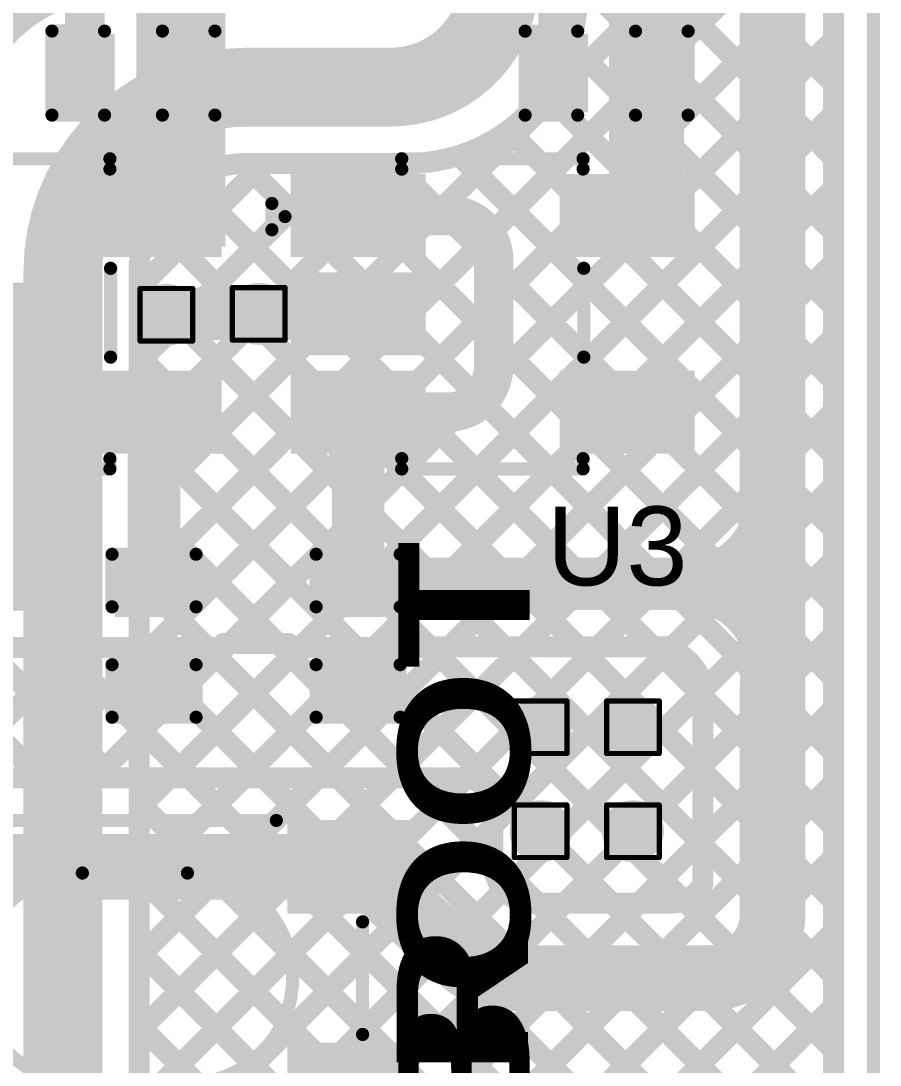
# Model space of a CAD drawing. Header units: inches. Extents: x -17 to 349, y -40 to 215.
# Drawn here: x 108.7 to 117, y 142.26 to 152.36 of the extents above; entities that cross this region are included whole.
import ezdxf

# ---------------------------------------------------------------- set-up
doc = ezdxf.new("R2010")
doc.units = ezdxf.units.IN
for name, color, linetype in [('Board Outline', 216, 'Continuous'), ('Bottom Layer', 5, 'Continuous'), ('Drill Drawing', 1, 'Continuous'), ('Top Layer', 1, 'Continuous'), ('Top Overlay', 2, 'Continuous'), ('Top Paste', 8, 'Continuous'), ('Top Solder', 216, 'Continuous'), ('Via Holes', 16, 'Continuous')]:
    doc.layers.add(name, color=color, linetype=linetype)
doc.styles.add('Arial', font='', dxfattribs={"height": 0.2})
doc.styles.add('Arial Black_Bold', font='', dxfattribs={"height": 0.2})
doc.styles.get('Arial').set_extended_font_data('Arial')
doc.styles.get('Arial Black_Bold').set_extended_font_data('Arial Black', bold=True)

# ---------------------------------------------------------------- blocks, each defined once
blk = doc.blocks.new('SOT_23_5_64')
at = {"layer": 'Top Layer'}
for points in [[(-1.85, 1.25), (-0.75, 1.25), (-0.75, 0.65), (-1.85, 0.65)], [(0.75, 1.25), (1.85, 1.25), (1.85, 0.65), (0.75, 0.65)], [(-1.85, 0.3), (-0.75, 0.3), (-0.75, -0.3), (-1.85, -0.3)], [(-1.85, -0.65), (-0.75, -0.65), (-0.75, -1.25), (-1.85, -1.25)], [(0.75, -0.65), (1.85, -0.65), (1.85, -1.25), (0.75, -1.25)]]:
    blk.add_hatch(color=1, dxfattribs=at).paths.add_polyline_path(points)
at = {"layer": 'Top Paste'}
for points in [[(-1.85, 1.25), (-0.75, 1.25), (-0.75, 0.65), (-1.85, 0.65)], [(0.75, 1.25), (1.85, 1.25), (1.85, 0.65), (0.75, 0.65)], [(-1.85, 0.3), (-0.75, 0.3), (-0.75, -0.3), (-1.85, -0.3)], [(-1.85, -0.65), (-0.75, -0.65), (-0.75, -1.25), (-1.85, -1.25)], [(0.75, -0.65), (1.85, -0.65), (1.85, -1.25), (0.75, -1.25)]]:
    blk.add_hatch(color=8, dxfattribs=at).paths.add_polyline_path(points)
at = {"layer": 'Top Solder'}
for points in [[(-1.952, 1.352), (-0.648, 1.352), (-0.648, 0.548), (-1.952, 0.548)], [(0.648, 1.352), (1.952, 1.352), (1.952, 0.548), (0.648, 0.548)], [(-1.952, 0.402), (-0.648, 0.402), (-0.648, -0.402), (-1.952, -0.402)], [(-1.952, -0.548), (-0.648, -0.548), (-0.648, -1.352), (-1.952, -1.352)], [(0.648, -0.548), (1.952, -0.548), (1.952, -1.352), (0.648, -1.352)]]:
    blk.add_hatch(color=216, dxfattribs=at).paths.add_polyline_path(points)
at = {"layer": 'Top Overlay', "const_width": 0.127}
for points in [[(-0.879, 1.499), (0.874, 1.499)], [(-0.879, 1.399), (-0.879, 1.499)], [(0.874, 1.399), (0.874, 1.499)], [(-2.134, 1.067), (-2.007, 0.94)], [(-2.134, 0.813), (-2.134, 1.067)], [(-2.134, 0.813), (-2.007, 0.94)], [(0.88, -0.418), (0.88, 0.44)], [(-0.879, -1.499), (-0.879, -1.399)], [(0.874, -1.499), (0.874, -1.399)], [(-0.879, -1.499), (0.874, -1.499)]]:
    blk.add_lwpolyline(points, dxfattribs=at)
at = {"layer": 'Top Overlay', "const_width": 0.0635}
for points in [[(-0.911, 1.499, 1), (-0.847, 1.499, 1)], [(-0.911, 1.499, 1), (-0.847, 1.499, 1)], [(0.842, 1.499, 1), (0.905, 1.499, 1)], [(0.842, 1.499, 1), (0.905, 1.499, 1)], [(-0.911, 1.399, 1), (-0.847, 1.399, 1)], [(0.842, 1.399, 1), (0.905, 1.399, 1)], [(-2.165, 1.067, 1), (-2.102, 1.067, 1)], [(-2.165, 1.067, 1), (-2.102, 1.067, 1)], [(-2.038, 0.94, 1), (-1.975, 0.94, 1)], [(-2.038, 0.94, 1), (-1.975, 0.94, 1)], [(-2.165, 0.813, 1), (-2.102, 0.813, 1)], [(-2.165, 0.813, 1), (-2.102, 0.813, 1)], [(0.848, 0.44, 1), (0.912, 0.44, 1)], [(0.848, -0.418, 1), (0.912, -0.418, 1)], [(-0.911, -1.399, 1), (-0.847, -1.399, 1)], [(0.842, -1.399, 1), (0.905, -1.399, 1)], [(-0.911, -1.499, 1), (-0.847, -1.499, 1)], [(-0.911, -1.499, 1), (-0.847, -1.499, 1)], [(0.842, -1.499, 1), (0.905, -1.499, 1)], [(0.842, -1.499, 1), (0.905, -1.499, 1)]]:
    blk.add_lwpolyline(points, format="xyb", close=True, dxfattribs=at)
blk = doc.blocks.new('SOT_23_5_66')
at = {"layer": 'Top Layer'}
for points in [[(-1.85, 1.25), (-0.75, 1.25), (-0.75, 0.65), (-1.85, 0.65)], [(0.75, 1.25), (1.85, 1.25), (1.85, 0.65), (0.75, 0.65)], [(-1.85, 0.3), (-0.75, 0.3), (-0.75, -0.3), (-1.85, -0.3)], [(-1.85, -0.65), (-0.75, -0.65), (-0.75, -1.25), (-1.85, -1.25)], [(0.75, -0.65), (1.85, -0.65), (1.85, -1.25), (0.75, -1.25)]]:
    blk.add_hatch(color=1, dxfattribs=at).paths.add_polyline_path(points)
at = {"layer": 'Top Paste'}
for points in [[(-1.85, 1.25), (-0.75, 1.25), (-0.75, 0.65), (-1.85, 0.65)], [(0.75, 1.25), (1.85, 1.25), (1.85, 0.65), (0.75, 0.65)], [(-1.85, 0.3), (-0.75, 0.3), (-0.75, -0.3), (-1.85, -0.3)], [(-1.85, -0.65), (-0.75, -0.65), (-0.75, -1.25), (-1.85, -1.25)], [(0.75, -0.65), (1.85, -0.65), (1.85, -1.25), (0.75, -1.25)]]:
    blk.add_hatch(color=8, dxfattribs=at).paths.add_polyline_path(points)
at = {"layer": 'Top Solder'}
for points in [[(-1.952, 1.352), (-0.648, 1.352), (-0.648, 0.548), (-1.952, 0.548)], [(0.648, 1.352), (1.952, 1.352), (1.952, 0.548), (0.648, 0.548)], [(-1.952, 0.402), (-0.648, 0.402), (-0.648, -0.402), (-1.952, -0.402)], [(-1.952, -0.548), (-0.648, -0.548), (-0.648, -1.352), (-1.952, -1.352)], [(0.648, -0.548), (1.952, -0.548), (1.952, -1.352), (0.648, -1.352)]]:
    blk.add_hatch(color=216, dxfattribs=at).paths.add_polyline_path(points)
at = {"layer": 'Top Overlay', "const_width": 0.127}
for points in [[(-0.879, 1.499), (0.874, 1.499)], [(-0.879, 1.399), (-0.879, 1.499)], [(0.874, 1.499), (0.874, 1.399)], [(-2.134, 1.067), (-2.007, 0.94)], [(-2.134, 0.813), (-2.134, 1.067)], [(-2.134, 0.813), (-2.007, 0.94)], [(0.88, 0.44), (0.88, -0.418)], [(-0.879, -1.499), (-0.879, -1.399)], [(0.874, -1.499), (0.874, -1.399)], [(-0.879, -1.499), (0.874, -1.499)]]:
    blk.add_lwpolyline(points, dxfattribs=at)
at = {"layer": 'Top Overlay', "const_width": 0.0635}
for points in [[(-0.911, 1.499, 1), (-0.847, 1.499, 1)], [(-0.911, 1.499, 1), (-0.847, 1.499, 1)], [(0.842, 1.499, 1), (0.905, 1.499, 1)], [(0.842, 1.499, 1), (0.905, 1.499, 1)], [(-0.911, 1.399, 1), (-0.847, 1.399, 1)], [(0.842, 1.399, 1), (0.905, 1.399, 1)], [(-2.165, 1.067, 1), (-2.102, 1.067, 1)], [(-2.165, 1.067, 1), (-2.102, 1.067, 1)], [(-2.038, 0.94, 1), (-1.975, 0.94, 1)], [(-2.038, 0.94, 1), (-1.975, 0.94, 1)], [(-2.165, 0.813, 1), (-2.102, 0.813, 1)], [(-2.165, 0.813, 1), (-2.102, 0.813, 1)], [(0.848, 0.44, 1), (0.912, 0.44, 1)], [(0.848, -0.418, 1), (0.912, -0.418, 1)], [(-0.911, -1.399, 1), (-0.847, -1.399, 1)], [(0.842, -1.399, 1), (0.905, -1.399, 1)], [(-0.911, -1.499, 1), (-0.847, -1.499, 1)], [(-0.911, -1.499, 1), (-0.847, -1.499, 1)], [(0.842, -1.499, 1), (0.905, -1.499, 1)], [(0.842, -1.499, 1), (0.905, -1.499, 1)]]:
    blk.add_lwpolyline(points, format="xyb", close=True, dxfattribs=at)
blk = doc.blocks.new('PTS810SJK250SMTR_LFS_72')
at = {"layer": 'Top Layer'}
for points in [[(-2.625, 1.425), (-1.575, 1.425), (-1.575, 0.725), (-2.625, 0.725)], [(1.575, 1.425), (2.625, 1.425), (2.625, 0.725), (1.575, 0.725)], [(-2.625, -0.725), (-1.575, -0.725), (-1.575, -1.425), (-2.625, -1.425)], [(1.575, -0.725), (2.625, -0.725), (2.625, -1.425), (1.575, -1.425)]]:
    blk.add_hatch(color=1, dxfattribs=at).paths.add_polyline_path(points)
at = {"layer": 'Top Paste'}
for points in [[(-2.625, 1.425), (-1.575, 1.425), (-1.575, 0.725), (-2.625, 0.725)], [(1.575, 1.425), (2.625, 1.425), (2.625, 0.725), (1.575, 0.725)], [(-2.625, -0.725), (-1.575, -0.725), (-1.575, -1.425), (-2.625, -1.425)], [(1.575, -0.725), (2.625, -0.725), (2.625, -1.425), (1.575, -1.425)]]:
    blk.add_hatch(color=8, dxfattribs=at).paths.add_polyline_path(points)
at = {"layer": 'Top Solder'}
for points in [[(-2.727, 1.527), (-1.473, 1.527), (-1.473, 0.623), (-2.727, 0.623)], [(1.473, 1.527), (2.727, 1.527), (2.727, 0.623), (1.473, 0.623)], [(-2.727, -0.623), (-1.473, -0.623), (-1.473, -1.527), (-2.727, -1.527)], [(1.473, -0.623), (2.727, -0.623), (2.727, -1.527), (1.473, -1.527)]]:
    blk.add_hatch(color=216, dxfattribs=at).paths.add_polyline_path(points)
at = {"layer": 'Top Overlay', "const_width": 0.127}
for points in [[(-1.366, 1.524), (1.366, 1.524)], [(-3.014, 1.253), (-2.837, 1.075)], [(-3.014, 0.897), (-3.014, 1.253)], [(-3.014, 0.897), (-2.837, 1.075)], [(-0.508, 1.016), (0.508, 1.016)], [(-2.2, -0.544), (-2.2, 0.544)], [(2.2, -0.544), (2.2, 0.544)], [(-0.508, -1.016), (0.508, -1.016)], [(-1.381, -1.55), (1.381, -1.55)]]:
    blk.add_lwpolyline(points, dxfattribs=at)
at = {"layer": 'Top Overlay', "const_width": 0.0635}
for points in [[(-1.398, 1.524, 1), (-1.335, 1.524, 1)], [(1.335, 1.524, 1), (1.398, 1.524, 1)], [(-3.046, 1.253, 1), (-2.983, 1.253, 1)], [(-3.046, 1.253, 1), (-2.983, 1.253, 1)], [(-2.868, 1.075, 1), (-2.805, 1.075, 1)], [(-2.868, 1.075, 1), (-2.805, 1.075, 1)], [(-0.54, 1.016, 1), (-0.476, 1.016, 1)], [(-0.54, 1.016, 1), (-0.476, 1.016, 1)], [(0.476, 1.016, 1), (0.54, 1.016, 1)], [(0.476, 1.016, 1), (0.54, 1.016, 1)], [(-3.046, 0.897, 1), (-2.983, 0.897, 1)], [(-3.046, 0.897, 1), (-2.983, 0.897, 1)], [(-2.232, 0.544, 1), (-2.168, 0.544, 1)], [(2.168, 0.544, 1), (2.232, 0.544, 1)], [(-2.232, -0.544, 1), (-2.168, -0.544, 1)], [(2.168, -0.544, 1), (2.232, -0.544, 1)], [(-0.54, -1.016, 1), (-0.476, -1.016, 1)], [(-0.54, -1.016, 1), (-0.476, -1.016, 1)], [(0.476, -1.016, 1), (0.54, -1.016, 1)], [(0.476, -1.016, 1), (0.54, -1.016, 1)], [(-1.413, -1.55, 1), (-1.349, -1.55, 1)], [(1.349, -1.55, 1), (1.413, -1.55, 1)]]:
    blk.add_lwpolyline(points, format="xyb", close=True, dxfattribs=at)
at = {"layer": 'Top Overlay', "const_width": 0.127}
for points in [[(-0.508, -1.016, -1), (-0.508, 1.016)], [(0.508, 1.016, -1), (0.508, -1.016)]]:
    blk.add_lwpolyline(points, format="xyb", dxfattribs=at)
blk = doc.blocks.new('C___0402_97')
at = {"layer": 'Top Layer'}
for points in [[(-0.699, -0.318), (-0.699, 0.318), (-0.241, 0.318), (-0.241, -0.318)], [(0.241, -0.318), (0.241, 0.318), (0.699, 0.318), (0.699, -0.318)]]:
    blk.add_hatch(color=1, dxfattribs=at).paths.add_polyline_path(points)
at = {"layer": 'Top Paste'}
for points in [[(-0.699, -0.318), (-0.699, 0.318), (-0.241, 0.318), (-0.241, -0.318)], [(0.241, -0.318), (0.241, 0.318), (0.699, 0.318), (0.699, -0.318)]]:
    blk.add_hatch(color=8, dxfattribs=at).paths.add_polyline_path(points)
at = {"layer": 'Top Solder'}
for points in [[(-0.758, -0.377), (-0.758, 0.377), (-0.181, 0.377), (-0.181, -0.377)], [(0.181, -0.377), (0.181, 0.377), (0.758, 0.377), (0.758, -0.377)]]:
    blk.add_hatch(color=216, dxfattribs=at).paths.add_polyline_path(points)
at = {"layer": 'Top Overlay', "const_width": 0.127}
for points in [[(-0.787, 0.406), (-0.787, -0.406)], [(-0.279, 0.406), (-0.787, 0.406)], [(0.787, 0.406), (0.279, 0.406)], [(0.787, 0.406), (0.787, -0.406)], [(-0.279, -0.406), (-0.787, -0.406)], [(0.787, -0.406), (0.279, -0.406)]]:
    blk.add_lwpolyline(points, dxfattribs=at)
at = {"layer": 'Top Overlay', "const_width": 0.0635}
for points in [[(-0.819, 0.406, 1), (-0.756, 0.406, 1)], [(-0.819, 0.406, 1), (-0.756, 0.406, 1)], [(-0.311, 0.406, 1), (-0.248, 0.406, 1)], [(0.248, 0.406, 1), (0.311, 0.406, 1)], [(0.756, 0.406, 1), (0.819, 0.406, 1)], [(0.756, 0.406, 1), (0.819, 0.406, 1)], [(-0.819, -0.406, 1), (-0.756, -0.406, 1)], [(-0.819, -0.406, 1), (-0.756, -0.406, 1)], [(-0.311, -0.406, 1), (-0.248, -0.406, 1)], [(0.248, -0.406, 1), (0.311, -0.406, 1)], [(0.756, -0.406, 1), (0.819, -0.406, 1)], [(0.756, -0.406, 1), (0.819, -0.406, 1)]]:
    blk.add_lwpolyline(points, format="xyb", close=True, dxfattribs=at)
blk = doc.blocks.new('C___0402_98')
at = {"layer": 'Top Layer'}
for points in [[(-0.699, -0.318), (-0.699, 0.317), (-0.241, 0.317), (-0.241, -0.318)], [(0.241, -0.318), (0.241, 0.317), (0.699, 0.317), (0.699, -0.318)]]:
    blk.add_hatch(color=1, dxfattribs=at).paths.add_polyline_path(points)
at = {"layer": 'Top Paste'}
for points in [[(-0.699, -0.318), (-0.699, 0.317), (-0.241, 0.317), (-0.241, -0.318)], [(0.241, -0.318), (0.241, 0.317), (0.699, 0.317), (0.699, -0.318)]]:
    blk.add_hatch(color=8, dxfattribs=at).paths.add_polyline_path(points)
at = {"layer": 'Top Solder'}
for points in [[(-0.758, -0.377), (-0.758, 0.377), (-0.181, 0.377), (-0.181, -0.377)], [(0.181, -0.377), (0.181, 0.377), (0.758, 0.377), (0.758, -0.377)]]:
    blk.add_hatch(color=216, dxfattribs=at).paths.add_polyline_path(points)
at = {"layer": 'Top Overlay', "const_width": 0.127}
for points in [[(-0.279, 0.406), (-0.787, 0.406)], [(-0.787, -0.406), (-0.787, 0.406)], [(0.787, 0.406), (0.279, 0.406)], [(0.787, -0.406), (0.787, 0.406)], [(-0.279, -0.406), (-0.787, -0.406)], [(0.787, -0.406), (0.279, -0.406)]]:
    blk.add_lwpolyline(points, dxfattribs=at)
at = {"layer": 'Top Overlay', "const_width": 0.0635}
for points in [[(-0.819, 0.406, 1), (-0.756, 0.406, 1)], [(-0.819, 0.406, 1), (-0.756, 0.406, 1)], [(-0.311, 0.406, 1), (-0.248, 0.406, 1)], [(0.248, 0.406, 1), (0.311, 0.406, 1)], [(0.756, 0.406, 1), (0.819, 0.406, 1)], [(0.756, 0.406, 1), (0.819, 0.406, 1)], [(-0.819, -0.406, 1), (-0.756, -0.406, 1)], [(-0.819, -0.406, 1), (-0.756, -0.406, 1)], [(-0.311, -0.406, 1), (-0.248, -0.406, 1)], [(0.248, -0.406, 1), (0.311, -0.406, 1)], [(0.756, -0.406, 1), (0.819, -0.406, 1)], [(0.756, -0.406, 1), (0.819, -0.406, 1)]]:
    blk.add_lwpolyline(points, format="xyb", close=True, dxfattribs=at)
blk = doc.blocks.new('C___0402_101')
at = {"layer": 'Top Layer'}
for points in [[(-0.699, -0.318), (-0.699, 0.317), (-0.241, 0.317), (-0.241, -0.318)], [(0.241, -0.318), (0.241, 0.317), (0.699, 0.317), (0.699, -0.318)]]:
    blk.add_hatch(color=1, dxfattribs=at).paths.add_polyline_path(points)
at = {"layer": 'Top Paste'}
for points in [[(-0.699, -0.318), (-0.699, 0.317), (-0.241, 0.317), (-0.241, -0.318)], [(0.241, -0.318), (0.241, 0.317), (0.699, 0.317), (0.699, -0.318)]]:
    blk.add_hatch(color=8, dxfattribs=at).paths.add_polyline_path(points)
at = {"layer": 'Top Solder'}
for points in [[(-0.758, -0.377), (-0.758, 0.377), (-0.181, 0.377), (-0.181, -0.377)], [(0.181, -0.377), (0.181, 0.377), (0.759, 0.377), (0.759, -0.377)]]:
    blk.add_hatch(color=216, dxfattribs=at).paths.add_polyline_path(points)
at = {"layer": 'Top Overlay', "const_width": 0.127}
for points in [[(-0.279, 0.406), (-0.787, 0.406)], [(-0.787, -0.406), (-0.787, 0.406)], [(0.787, 0.406), (0.279, 0.406)], [(0.787, -0.406), (0.787, 0.406)], [(-0.279, -0.406), (-0.787, -0.406)], [(0.279, -0.406), (0.787, -0.406)]]:
    blk.add_lwpolyline(points, dxfattribs=at)
at = {"layer": 'Top Overlay', "const_width": 0.0635}
for points in [[(-0.819, 0.406, 1), (-0.756, 0.406, 1)], [(-0.819, 0.406, 1), (-0.756, 0.406, 1)], [(-0.311, 0.406, 1), (-0.248, 0.406, 1)], [(0.248, 0.406, 1), (0.311, 0.406, 1)], [(0.756, 0.406, 1), (0.819, 0.406, 1)], [(0.756, 0.406, 1), (0.819, 0.406, 1)], [(-0.819, -0.406, 1), (-0.756, -0.406, 1)], [(-0.819, -0.406, 1), (-0.756, -0.406, 1)], [(-0.311, -0.406, 1), (-0.248, -0.406, 1)], [(0.248, -0.406, 1), (0.311, -0.406, 1)], [(0.756, -0.406, 1), (0.819, -0.406, 1)], [(0.756, -0.406, 1), (0.819, -0.406, 1)]]:
    blk.add_lwpolyline(points, format="xyb", close=True, dxfattribs=at)
blk = doc.blocks.new('C___0402_102')
at = {"layer": 'Top Layer'}
for points in [[(-0.699, -0.318), (-0.699, 0.318), (-0.241, 0.318), (-0.241, -0.318)], [(0.241, -0.318), (0.241, 0.318), (0.699, 0.318), (0.699, -0.318)]]:
    blk.add_hatch(color=1, dxfattribs=at).paths.add_polyline_path(points)
at = {"layer": 'Top Paste'}
for points in [[(-0.699, -0.318), (-0.699, 0.318), (-0.241, 0.318), (-0.241, -0.318)], [(0.241, -0.318), (0.241, 0.318), (0.699, 0.318), (0.699, -0.318)]]:
    blk.add_hatch(color=8, dxfattribs=at).paths.add_polyline_path(points)
at = {"layer": 'Top Solder'}
for points in [[(-0.758, -0.377), (-0.758, 0.377), (-0.181, 0.377), (-0.181, -0.377)], [(0.181, -0.377), (0.181, 0.377), (0.758, 0.377), (0.758, -0.377)]]:
    blk.add_hatch(color=216, dxfattribs=at).paths.add_polyline_path(points)
at = {"layer": 'Top Overlay', "const_width": 0.127}
for points in [[(-0.279, 0.406), (-0.787, 0.406)], [(-0.787, 0.406), (-0.787, -0.406)], [(0.787, 0.406), (0.279, 0.406)], [(0.787, 0.406), (0.787, -0.406)], [(-0.279, -0.406), (-0.787, -0.406)], [(0.787, -0.406), (0.279, -0.406)]]:
    blk.add_lwpolyline(points, dxfattribs=at)
at = {"layer": 'Top Overlay', "const_width": 0.0635}
for points in [[(-0.819, 0.406, 1), (-0.756, 0.406, 1)], [(-0.819, 0.406, 1), (-0.756, 0.406, 1)], [(-0.311, 0.406, 1), (-0.248, 0.406, 1)], [(0.248, 0.406, 1), (0.311, 0.406, 1)], [(0.756, 0.406, 1), (0.819, 0.406, 1)], [(0.756, 0.406, 1), (0.819, 0.406, 1)], [(-0.819, -0.406, 1), (-0.756, -0.406, 1)], [(-0.819, -0.406, 1), (-0.756, -0.406, 1)], [(-0.311, -0.406, 1), (-0.248, -0.406, 1)], [(0.248, -0.406, 1), (0.311, -0.406, 1)], [(0.756, -0.406, 1), (0.819, -0.406, 1)], [(0.756, -0.406, 1), (0.819, -0.406, 1)]]:
    blk.add_lwpolyline(points, format="xyb", close=True, dxfattribs=at)

msp = doc.modelspace()

# ---------------------------------------------------------------- hatches: boundary and pattern name
at = {"layer": 'Bottom Layer'}
h = msp.add_hatch(color=5, dxfattribs=at)
edge = h.paths.add_edge_path()
edge.add_arc((110.103, 149.515), 0.3, 0, 360)
h = msp.add_hatch(color=5, dxfattribs=at)
edge = h.paths.add_edge_path()
edge.add_arc((110.995, 149.524), 0.3, 0, 360)
h = msp.add_hatch(color=5, dxfattribs=at)
edge = h.paths.add_edge_path()
edge.add_arc((113.719, 145.529), 0.3, 0, 360)
h = msp.add_hatch(color=5, dxfattribs=at)
edge = h.paths.add_edge_path()
edge.add_arc((114.612, 145.529), 0.3, 0, 360)
h = msp.add_hatch(color=5, dxfattribs=at)
edge = h.paths.add_edge_path()
edge.add_arc((113.719, 144.524), 0.3, 0, 360)
h = msp.add_hatch(color=5, dxfattribs=at)
edge = h.paths.add_edge_path()
edge.add_arc((114.612, 144.524), 0.3, 0, 360)
at = {"layer": 'Top Layer'}
for points in [[(114.379, 150.301), (115.106, 150.301), (115.106, 155.424), (114.379, 155.424)], [(109.814, 150.174), (110.673, 150.174), (110.673, 153.432), (109.814, 153.432)], [(106.834, 146.654), (108.743, 146.654), (108.743, 149.824), (106.834, 149.824)], [(109.667, 145.714), (110.302, 145.714), (110.302, 146.34), (109.667, 146.34)], [(111.638, 145.714), (112.273, 145.714), (112.273, 146.34), (111.638, 146.34)]]:
    msp.add_hatch(color=1, dxfattribs=at).paths.add_polyline_path(points)
h = msp.add_hatch(color=1, dxfattribs=at)
edge = h.paths.add_edge_path()
edge.add_arc((110.103, 149.515), 0.3, 0, 360)
h = msp.add_hatch(color=1, dxfattribs=at)
edge = h.paths.add_edge_path()
edge.add_arc((110.995, 149.524), 0.3, 0, 360)
h = msp.add_hatch(color=1, dxfattribs=at)
edge = h.paths.add_edge_path()
edge.add_arc((113.719, 145.529), 0.3, 0, 360)
h = msp.add_hatch(color=1, dxfattribs=at)
edge = h.paths.add_edge_path()
edge.add_arc((114.612, 145.529), 0.3, 0, 360)
h = msp.add_hatch(color=1, dxfattribs=at)
edge = h.paths.add_edge_path()
edge.add_arc((113.719, 144.524), 0.3, 0, 360)
h = msp.add_hatch(color=1, dxfattribs=at)
edge = h.paths.add_edge_path()
edge.add_arc((114.612, 144.524), 0.3, 0, 360)
at = {"layer": 'Via Holes'}
h = msp.add_hatch(color=7, dxfattribs=at)
edge = h.paths.add_edge_path()
edge.add_arc((110.103, 149.515), 0.15, 0, 360)
h = msp.add_hatch(color=7, dxfattribs=at)
edge = h.paths.add_edge_path()
edge.add_arc((110.995, 149.524), 0.15, 0, 360)
h = msp.add_hatch(color=7, dxfattribs=at)
edge = h.paths.add_edge_path()
edge.add_arc((113.719, 145.529), 0.15, 0, 360)
h = msp.add_hatch(color=7, dxfattribs=at)
edge = h.paths.add_edge_path()
edge.add_arc((114.612, 145.529), 0.15, 0, 360)
h = msp.add_hatch(color=7, dxfattribs=at)
edge = h.paths.add_edge_path()
edge.add_arc((113.719, 144.524), 0.15, 0, 360)
h = msp.add_hatch(color=7, dxfattribs=at)
edge = h.paths.add_edge_path()
edge.add_arc((114.612, 144.524), 0.15, 0, 360)

# ---------------------------------------------------------------- linework, layer by layer
at = {"layer": 'Board Outline', "const_width": 0.127}
msp.add_lwpolyline([(116.936, 139.403), (116.936, 159.316)], dxfattribs=at)
at = {"layer": 'Bottom Layer'}
for points, const_width in [([(116.548, 159.316), (116.548, 139.403)], 0.203), ([(109.839, 147.619), (116.548, 154.328)], 0.203), ([(114.077, 154.219), (116.548, 151.748)], 0.203), ([(109.839, 146.901), (116.548, 153.61)], 0.203), ([(114.077, 153.501), (116.548, 151.03)], 0.203), ([(109.839, 146.183), (116.548, 152.891)], 0.203), ([(114.077, 152.782), (116.548, 150.312)], 0.203), ([(109.839, 145.464), (116.548, 152.173)], 0.203), ([(114.005, 152.136), (116.548, 149.593)], 0.203), ([(110.886, 151.715), (112.272, 151.715)], 0.762), ([(113.766, 151.657), (116.548, 148.875)], 0.203), ([(109.839, 144.746), (116.548, 151.454)], 0.203), ([(113.408, 151.296), (116.548, 148.156)], 0.203), ([(109.839, 149.056), (111.761, 150.978)], 0.203), ([(109.839, 149.775), (111.043, 150.978)], 0.203), ([(109.839, 148.338), (112.48, 150.979)], 0.203), ([(110.853, 150.977), (116.548, 145.283)], 0.203), ([(110.892, 150.978), (112.436, 150.978)], 0.203), ([(110.892, 150.978), (112.436, 150.978)], 0.203), ([(111.571, 150.978), (116.548, 146.001)], 0.203), ([(112.289, 150.978), (116.548, 146.719)], 0.203), ([(112.931, 151.054), (116.548, 147.438)], 0.203), ([(110.308, 150.804), (116.548, 144.564)], 0.203), ([(109.839, 144.027), (116.548, 150.736)], 0.203), ([(109.965, 150.429), (116.548, 143.846)], 0.203), ([(109.103, 137.952), (109.103, 149.932)], 0.762), ([(109.839, 143.309), (116.548, 150.018)], 0.203), ([(109.839, 137.952), (109.839, 149.932)], 0.203), ([(109.839, 149.836), (116.548, 143.127)], 0.203), ([(109.839, 142.59), (116.548, 149.299)], 0.203), ([(109.839, 149.118), (116.548, 142.409)], 0.203), ([(109.839, 141.872), (116.548, 148.581)], 0.203), ([(109.839, 148.399), (116.548, 141.69)], 0.203), ([(109.839, 141.154), (116.548, 147.862)], 0.203), ([(109.839, 147.681), (116.548, 140.972)], 0.203), ([(109.839, 140.435), (116.548, 147.144)], 0.203), ([(109.839, 140.435), (116.548, 147.144)], 0.203), ([(109.839, 146.962), (116.548, 140.254)], 0.203), ([(109.839, 139.717), (116.548, 146.425)], 0.203), ([(109.839, 146.244), (116.548, 139.535)], 0.203), ([(109.839, 138.998), (116.548, 145.707)], 0.203), ([(109.839, 145.525), (116.486, 138.879)], 0.203), ([(109.839, 138.28), (116.548, 144.989)], 0.203), ([(109.839, 144.807), (116.287, 138.36)], 0.203), ([(109.805, 137.528), (116.548, 144.27)], 0.203), ([(109.839, 144.089), (115.982, 137.946)], 0.203), ([(105.777, 132.78), (116.548, 143.552)], 0.203), ([(109.839, 143.37), (115.593, 137.617)], 0.203), ([(105.777, 132.062), (116.548, 142.833)], 0.203), ([(109.839, 142.652), (115.113, 137.378)], 0.203)]:
    msp.add_lwpolyline(points, dxfattribs=dict(at, const_width=const_width))
for points, const_width in [([(107.835, 151.112, -0.414214), (109.697, 152.974)], 0.762), ([(113.325, 152.768, -0.414214), (112.272, 151.715)], 0.762), ([(114.069, 152.458, -0.049128), (114.007, 152.142)], 0.203), ([(114.007, 152.142, -0.049128), (113.883, 151.845)], 0.203), ([(109.103, 149.932, -0.414214), (110.886, 151.715)], 0.762), ([(113.883, 151.845, -0.049129), (113.705, 151.578)], 0.203), ([(113.705, 151.578, -0.049129), (113.477, 151.35)], 0.203), ([(113.477, 151.35, -0.049129), (113.21, 151.172)], 0.203), ([(113.21, 151.172, -0.049128), (112.913, 151.049)], 0.203), ([(110.694, 150.961, -0.042788), (110.892, 150.978)], 0.203), ([(112.597, 150.986, -0.024543), (112.437, 150.978)], 0.203), ([(112.913, 151.049, -0.049128), (112.597, 150.986)], 0.203), ([(109.839, 149.932, -0.361118), (110.694, 150.961)], 0.203)]:
    msp.add_lwpolyline(points, format="xyb", dxfattribs=dict(at, const_width=const_width))
for points, const_width in [([(113.954, 152.136, 1), (114.055, 152.136, 1)], 0.102), ([(113.956, 152.142, 1), (114.057, 152.142, 1)], 0.102), ([(113.956, 152.142, 1), (114.057, 152.142, 1)], 0.102), ([(116.497, 152.173, 1), (116.599, 152.173, 1)], 0.102), ([(110.696, 151.715, 1), (111.077, 151.715, 1)], 0.381), ([(110.696, 151.715, 1), (111.077, 151.715, 1)], 0.381), ([(112.081, 151.715, 1), (112.462, 151.715, 1)], 0.381), ([(112.081, 151.715, 1), (112.462, 151.715, 1)], 0.381), ([(113.833, 151.845, 1), (113.934, 151.845, 1)], 0.102), ([(113.833, 151.845, 1), (113.934, 151.845, 1)], 0.102), ([(116.497, 151.748, 1), (116.599, 151.748, 1)], 0.102), ([(113.654, 151.578, 1), (113.756, 151.578, 1)], 0.102), ([(113.654, 151.578, 1), (113.756, 151.578, 1)], 0.102), ([(113.715, 151.657, 1), (113.816, 151.657, 1)], 0.102), ([(116.497, 151.454, 1), (116.599, 151.454, 1)], 0.102), ([(113.357, 151.296, 1), (113.459, 151.296, 1)], 0.102), ([(113.427, 151.35, 1), (113.528, 151.35, 1)], 0.102), ([(113.427, 151.35, 1), (113.528, 151.35, 1)], 0.102), ([(113.159, 151.172, 1), (113.261, 151.172, 1)], 0.102), ([(113.159, 151.172, 1), (113.261, 151.172, 1)], 0.102), ([(110.802, 150.977, 1), (110.904, 150.977, 1)], 0.102), ([(110.841, 150.978, 1), (110.943, 150.978, 1)], 0.102), ([(110.841, 150.978, 1), (110.943, 150.978, 1)], 0.102), ([(110.841, 150.978, 1), (110.943, 150.978, 1)], 0.102), ([(110.992, 150.978, 1), (111.093, 150.978, 1)], 0.102), ([(111.52, 150.978, 1), (111.622, 150.978, 1)], 0.102), ([(111.71, 150.978, 1), (111.812, 150.978, 1)], 0.102), ([(112.238, 150.978, 1), (112.34, 150.978, 1)], 0.102), ([(112.386, 150.978, 1), (112.487, 150.978, 1)], 0.102), ([(112.386, 150.978, 1), (112.487, 150.978, 1)], 0.102), ([(112.386, 150.978, 1), (112.487, 150.978, 1)], 0.102), ([(112.429, 150.979, 1), (112.531, 150.979, 1)], 0.102), ([(112.546, 150.986, 1), (112.648, 150.986, 1)], 0.102), ([(112.546, 150.986, 1), (112.648, 150.986, 1)], 0.102), ([(112.862, 151.049, 1), (112.964, 151.049, 1)], 0.102), ([(112.862, 151.049, 1), (112.964, 151.049, 1)], 0.102), ([(112.881, 151.054, 1), (112.982, 151.054, 1)], 0.102), ([(116.497, 151.03, 1), (116.599, 151.03, 1)], 0.102), ([(110.643, 150.961, 1), (110.745, 150.961, 1)], 0.102), ([(110.643, 150.961, 1), (110.745, 150.961, 1)], 0.102), ([(110.257, 150.804, 1), (110.358, 150.804, 1)], 0.102), ([(116.497, 150.736, 1), (116.599, 150.736, 1)], 0.102), ([(109.914, 150.429, 1), (110.016, 150.429, 1)], 0.102), ([(116.497, 150.312, 1), (116.599, 150.312, 1)], 0.102), ([(108.912, 149.932, 1), (109.293, 149.932, 1)], 0.381), ([(108.912, 149.932, 1), (109.293, 149.932, 1)], 0.381), ([(116.497, 150.018, 1), (116.599, 150.018, 1)], 0.102), ([(109.788, 149.932, 1), (109.89, 149.932, 1)], 0.102), ([(109.788, 149.932, 1), (109.89, 149.932, 1)], 0.102), ([(109.788, 149.836, 1), (109.89, 149.836, 1)], 0.102), ([(109.788, 149.775, 1), (109.89, 149.775, 1)], 0.102), ([(116.497, 149.593, 1), (116.599, 149.593, 1)], 0.102), ([(116.497, 149.299, 1), (116.599, 149.299, 1)], 0.102), ([(109.788, 149.118, 1), (109.89, 149.118, 1)], 0.102), ([(109.788, 149.056, 1), (109.89, 149.056, 1)], 0.102), ([(116.497, 148.875, 1), (116.599, 148.875, 1)], 0.102), ([(116.497, 148.581, 1), (116.599, 148.581, 1)], 0.102), ([(109.788, 148.399, 1), (109.89, 148.399, 1)], 0.102), ([(109.788, 148.338, 1), (109.89, 148.338, 1)], 0.102), ([(116.497, 148.156, 1), (116.599, 148.156, 1)], 0.102), ([(116.497, 147.862, 1), (116.599, 147.862, 1)], 0.102), ([(109.788, 147.681, 1), (109.89, 147.681, 1)], 0.102), ([(109.788, 147.619, 1), (109.89, 147.619, 1)], 0.102), ([(116.497, 147.438, 1), (116.599, 147.438, 1)], 0.102), ([(116.497, 147.144, 1), (116.599, 147.144, 1)], 0.102), ([(116.497, 147.144, 1), (116.599, 147.144, 1)], 0.102), ([(109.788, 146.962, 1), (109.89, 146.962, 1)], 0.102), ([(109.788, 146.901, 1), (109.89, 146.901, 1)], 0.102), ([(116.497, 146.719, 1), (116.599, 146.719, 1)], 0.102), ([(116.497, 146.425, 1), (116.599, 146.425, 1)], 0.102), ([(109.788, 146.244, 1), (109.89, 146.244, 1)], 0.102), ([(109.788, 146.183, 1), (109.89, 146.183, 1)], 0.102), ([(116.497, 146.001, 1), (116.599, 146.001, 1)], 0.102), ([(116.497, 145.707, 1), (116.599, 145.707, 1)], 0.102), ([(109.788, 145.525, 1), (109.89, 145.525, 1)], 0.102), ([(109.788, 145.464, 1), (109.89, 145.464, 1)], 0.102), ([(116.497, 145.283, 1), (116.599, 145.283, 1)], 0.102), ([(116.497, 144.989, 1), (116.599, 144.989, 1)], 0.102), ([(109.788, 144.807, 1), (109.89, 144.807, 1)], 0.102), ([(109.788, 144.746, 1), (109.89, 144.746, 1)], 0.102), ([(116.497, 144.564, 1), (116.599, 144.564, 1)], 0.102), ([(116.497, 144.27, 1), (116.599, 144.27, 1)], 0.102), ([(109.788, 144.089, 1), (109.89, 144.089, 1)], 0.102), ([(109.788, 144.027, 1), (109.89, 144.027, 1)], 0.102), ([(116.497, 143.846, 1), (116.599, 143.846, 1)], 0.102), ([(116.497, 143.552, 1), (116.599, 143.552, 1)], 0.102), ([(109.788, 143.37, 1), (109.89, 143.37, 1)], 0.102), ([(109.788, 143.309, 1), (109.89, 143.309, 1)], 0.102), ([(116.497, 143.127, 1), (116.599, 143.127, 1)], 0.102), ([(116.497, 142.833, 1), (116.599, 142.833, 1)], 0.102), ([(109.788, 142.652, 1), (109.89, 142.652, 1)], 0.102), ([(109.788, 142.59, 1), (109.89, 142.59, 1)], 0.102), ([(116.497, 142.409, 1), (116.599, 142.409, 1)], 0.102)]:
    msp.add_lwpolyline(points, format="xyb", close=True, dxfattribs=dict(at, const_width=const_width))
at = {"layer": 'Drill Drawing', "const_width": 0.0508}
for points in [[(109.849, 149.769), (110.357, 149.769)], [(109.849, 149.261), (109.849, 149.769)], [(110.357, 149.261), (110.357, 149.769)], [(110.741, 149.778), (111.249, 149.778)], [(110.741, 149.27), (110.741, 149.778)], [(111.249, 149.27), (111.249, 149.778)], [(109.849, 149.261), (110.357, 149.261)], [(110.741, 149.27), (111.249, 149.27)], [(113.465, 145.783), (113.973, 145.783)], [(113.465, 145.275), (113.465, 145.783)], [(113.973, 145.275), (113.973, 145.783)], [(114.358, 145.783), (114.866, 145.783)], [(114.358, 145.275), (114.358, 145.783)], [(114.866, 145.275), (114.866, 145.783)], [(113.465, 145.275), (113.973, 145.275)], [(114.358, 145.275), (114.866, 145.275)], [(113.465, 144.778), (113.973, 144.778)], [(113.465, 144.27), (113.465, 144.778)], [(113.973, 144.27), (113.973, 144.778)], [(114.358, 144.778), (114.866, 144.778)], [(114.358, 144.27), (114.358, 144.778)], [(114.866, 144.27), (114.866, 144.778)], [(113.465, 144.27), (113.973, 144.27)], [(114.358, 144.27), (114.866, 144.27)]]:
    msp.add_lwpolyline(points, dxfattribs=at)
at = {"layer": 'Drill Drawing', "const_width": 0.0254}
for points in [[(109.836, 149.769, 1), (109.861, 149.769, 1)], [(109.836, 149.769, 1), (109.861, 149.769, 1)], [(110.344, 149.769, 1), (110.369, 149.769, 1)], [(110.344, 149.769, 1), (110.369, 149.769, 1)], [(110.728, 149.778, 1), (110.754, 149.778, 1)], [(110.728, 149.778, 1), (110.754, 149.778, 1)], [(111.236, 149.778, 1), (111.262, 149.778, 1)], [(111.236, 149.778, 1), (111.262, 149.778, 1)], [(109.836, 149.261, 1), (109.861, 149.261, 1)], [(109.836, 149.261, 1), (109.861, 149.261, 1)], [(110.344, 149.261, 1), (110.369, 149.261, 1)], [(110.344, 149.261, 1), (110.369, 149.261, 1)], [(110.728, 149.27, 1), (110.754, 149.27, 1)], [(110.728, 149.27, 1), (110.754, 149.27, 1)], [(111.236, 149.27, 1), (111.262, 149.27, 1)], [(111.236, 149.27, 1), (111.262, 149.27, 1)], [(113.452, 145.783, 1), (113.478, 145.783, 1)], [(113.452, 145.783, 1), (113.478, 145.783, 1)], [(113.96, 145.783, 1), (113.986, 145.783, 1)], [(113.96, 145.783, 1), (113.986, 145.783, 1)], [(114.345, 145.783, 1), (114.37, 145.783, 1)], [(114.345, 145.783, 1), (114.37, 145.783, 1)], [(114.853, 145.783, 1), (114.878, 145.783, 1)], [(114.853, 145.783, 1), (114.878, 145.783, 1)], [(113.452, 145.275, 1), (113.478, 145.275, 1)], [(113.452, 145.275, 1), (113.478, 145.275, 1)], [(113.96, 145.275, 1), (113.986, 145.275, 1)], [(113.96, 145.275, 1), (113.986, 145.275, 1)], [(114.345, 145.275, 1), (114.37, 145.275, 1)], [(114.345, 145.275, 1), (114.37, 145.275, 1)], [(114.853, 145.275, 1), (114.878, 145.275, 1)], [(114.853, 145.275, 1), (114.878, 145.275, 1)], [(113.452, 144.778, 1), (113.478, 144.778, 1)], [(113.452, 144.778, 1), (113.478, 144.778, 1)], [(113.96, 144.778, 1), (113.986, 144.778, 1)], [(113.96, 144.778, 1), (113.986, 144.778, 1)], [(114.345, 144.778, 1), (114.37, 144.778, 1)], [(114.345, 144.778, 1), (114.37, 144.778, 1)], [(114.853, 144.778, 1), (114.878, 144.778, 1)], [(114.853, 144.778, 1), (114.878, 144.778, 1)], [(113.452, 144.27, 1), (113.478, 144.27, 1)], [(113.452, 144.27, 1), (113.478, 144.27, 1)], [(113.96, 144.27, 1), (113.986, 144.27, 1)], [(113.96, 144.27, 1), (113.986, 144.27, 1)], [(114.345, 144.27, 1), (114.37, 144.27, 1)], [(114.345, 144.27, 1), (114.37, 144.27, 1)], [(114.853, 144.27, 1), (114.878, 144.27, 1)], [(114.853, 144.27, 1), (114.878, 144.27, 1)]]:
    msp.add_lwpolyline(points, format="xyb", close=True, dxfattribs=at)
at = {"layer": 'Top Layer'}
for points, const_width in [([(115.961, 146.06), (115.961, 157.811)], 0.635), ([(109.315, 151.851), (109.315, 153.025)], 0.381), ([(113.887, 151.85), (113.887, 153.025)], 0.381), ([(111.956, 150.474), (112.838, 150.474)], 0.381), ([(113.266, 149.019), (113.266, 150.046)], 0.381), ([(110.103, 149.524), (110.995, 149.524)], 0.508), ([(110.103, 149.515), (110.103, 149.524)], 0.508), ([(110.995, 149.524), (111.956, 149.524)], 0.508), ([(109.984, 146.952), (109.984, 148.574)], 0.508), ([(111.956, 146.953), (111.956, 148.574)], 0.508), ([(111.956, 148.574), (112.821, 148.574)], 0.381), ([(111.988, 146.915), (115.106, 146.915)], 0.508), ([(107.978, 145.039), (109.278, 146.339)], 0.203), ([(109.099, 146.339), (109.311, 146.339)], 0.203), ([(109.415, 145.039), (110.715, 146.339)], 0.203), ([(110.657, 146.339), (111.283, 146.339)], 0.203), ([(111.18, 146.339), (112.48, 145.039)], 0.203), ([(107.63, 146.298), (108.888, 145.039)], 0.203), ([(108.084, 146.298), (109.099, 146.298)], 0.203), ([(108.348, 146.298), (109.607, 145.039)], 0.203), ([(108.696, 145.039), (109.955, 146.299)], 0.203), ([(109.066, 146.298), (110.325, 145.039)], 0.203), ([(109.311, 146.299), (110.657, 146.299)], 0.203), ([(109.785, 146.299), (111.044, 145.039)], 0.203), ([(110.133, 145.039), (111.392, 146.299)], 0.203), ([(110.503, 146.299), (111.762, 145.039)], 0.203), ([(110.851, 145.039), (112.111, 146.299)], 0.203), ([(111.283, 146.299), (112.629, 146.299)], 0.203), ([(111.57, 145.039), (112.835, 146.305)], 0.203), ([(111.94, 146.299), (114.409, 143.829)], 0.203), ([(112.288, 145.039), (113.554, 146.305)], 0.203), ([(112.629, 146.305), (114.932, 146.305)], 0.203), ([(112.652, 146.305), (115.103, 143.853)], 0.203), ([(113.005, 145.038), (114.272, 146.305)], 0.203), ([(113.256, 144.57), (114.974, 146.288)], 0.203), ([(113.37, 146.305), (115.288, 144.388)], 0.203), ([(114.089, 146.305), (115.288, 145.106)], 0.203), ([(114.807, 146.305), (115.288, 145.824)], 0.203), ([(115.961, 143.72), (115.961, 145.943)], 0.635), ([(115.961, 145.943), (115.961, 146.06)], 0.508), ([(115.288, 144.02), (115.288, 145.943)], 0.203), ([(113.365, 143.961), (115.288, 145.884)], 0.203), ([(113.952, 143.829), (115.288, 145.165)], 0.203), ([(105.274, 145.039), (112.971, 145.039)], 0.203), ([(113.256, 144.239), (113.256, 144.755)], 0.203), ([(113.256, 144.239), (113.256, 144.755)], 0.203), ([(114.67, 143.829), (115.288, 144.447)], 0.203), ([(107.699, 144.179), (111.899, 144.179)], 0.635), ([(111.899, 144.179), (112.004, 144.147)], 0.635), ([(112.004, 144.147), (112.963, 143.272)], 0.635), ([(113.256, 144.264), (113.691, 143.829)], 0.203), ([(113.256, 144.157), (113.318, 144.007)], 0.203), ([(113.318, 144.007), (113.433, 143.891)], 0.203), ([(113.433, 143.891), (113.584, 143.829)], 0.203), ([(113.665, 143.829), (114.976, 143.829)], 0.203), ([(113.396, 143.104), (113.467, 143.104)], 0.635), ([(113.467, 143.104), (115.345, 143.104)], 0.635)]:
    msp.add_lwpolyline(points, dxfattribs=dict(at, const_width=const_width))
for points, const_width in [([(109.22, 151.851, 1), (109.41, 151.851, 1)], 0.191), ([(113.791, 151.85, 1), (113.982, 151.85, 1)], 0.191), ([(111.861, 150.474, 1), (112.051, 150.474, 1)], 0.191), ([(112.743, 150.474, 1), (112.933, 150.474, 1)], 0.191), ([(112.743, 150.474, 1), (112.933, 150.474, 1)], 0.191), ([(113.171, 150.046, 1), (113.361, 150.046, 1)], 0.191), ([(113.171, 150.046, 1), (113.361, 150.046, 1)], 0.191), ([(109.976, 149.524, 1), (110.23, 149.524, 1)], 0.254), ([(109.976, 149.524, 1), (110.23, 149.524, 1)], 0.254), ([(109.976, 149.515, 1), (110.23, 149.515, 1)], 0.254), ([(110.868, 149.524, 1), (111.122, 149.524, 1)], 0.254), ([(110.868, 149.524, 1), (111.122, 149.524, 1)], 0.254), ([(111.829, 149.524, 1), (112.083, 149.524, 1)], 0.254), ([(113.171, 149.019, 1), (113.361, 149.019, 1)], 0.191), ([(113.171, 149.019, 1), (113.361, 149.019, 1)], 0.191), ([(109.857, 148.574, 1), (110.111, 148.574, 1)], 0.254), ([(111.829, 148.574, 1), (112.083, 148.574, 1)], 0.254), ([(111.861, 148.574, 1), (112.051, 148.574, 1)], 0.191), ([(112.726, 148.574, 1), (112.916, 148.574, 1)], 0.191), ([(112.726, 148.574, 1), (112.916, 148.574, 1)], 0.191), ([(115.834, 147.769, 1), (116.088, 147.769, 1)], 0.254), ([(109.857, 146.952, 1), (110.111, 146.952, 1)], 0.254), ([(111.829, 146.953, 1), (112.083, 146.953, 1)], 0.254), ([(111.861, 146.915, 1), (112.115, 146.915, 1)], 0.254), ([(114.979, 146.915, 1), (115.233, 146.915, 1)], 0.254), ([(114.979, 146.915, 1), (115.233, 146.915, 1)], 0.254), ([(114.979, 146.915, 1), (115.233, 146.915, 1)], 0.254), ([(109.048, 146.339, 1), (109.15, 146.339, 1)], 0.102), ([(109.227, 146.339, 1), (109.329, 146.339, 1)], 0.102), ([(109.26, 146.339, 1), (109.362, 146.339, 1)], 0.102), ([(110.606, 146.339, 1), (110.708, 146.339, 1)], 0.102), ([(110.664, 146.339, 1), (110.765, 146.339, 1)], 0.102), ([(111.13, 146.339, 1), (111.231, 146.339, 1)], 0.102), ([(111.232, 146.339, 1), (111.334, 146.339, 1)], 0.102), ([(109.016, 146.298, 1), (109.117, 146.298, 1)], 0.102), ([(109.048, 146.298, 1), (109.15, 146.298, 1)], 0.102), ([(109.26, 146.299, 1), (109.362, 146.299, 1)], 0.102), ([(109.734, 146.299, 1), (109.835, 146.299, 1)], 0.102), ([(109.904, 146.299, 1), (110.006, 146.299, 1)], 0.102), ([(110.452, 146.299, 1), (110.554, 146.299, 1)], 0.102), ([(110.606, 146.299, 1), (110.708, 146.299, 1)], 0.102), ([(111.232, 146.299, 1), (111.334, 146.299, 1)], 0.102), ([(111.341, 146.299, 1), (111.443, 146.299, 1)], 0.102), ([(111.889, 146.299, 1), (111.991, 146.299, 1)], 0.102), ([(112.06, 146.299, 1), (112.161, 146.299, 1)], 0.102), ([(112.578, 146.305, 1), (112.68, 146.305, 1)], 0.102), ([(112.578, 146.299, 1), (112.68, 146.299, 1)], 0.102), ([(112.601, 146.305, 1), (112.703, 146.305, 1)], 0.102), ([(112.785, 146.305, 1), (112.886, 146.305, 1)], 0.102), ([(113.319, 146.305, 1), (113.421, 146.305, 1)], 0.102), ([(113.503, 146.305, 1), (113.605, 146.305, 1)], 0.102), ([(114.038, 146.305, 1), (114.139, 146.305, 1)], 0.102), ([(114.221, 146.305, 1), (114.323, 146.305, 1)], 0.102), ([(114.756, 146.305, 1), (114.858, 146.305, 1)], 0.102), ([(114.881, 146.305, 1), (114.983, 146.305, 1)], 0.102), ([(114.91, 146.294, 1), (115.011, 146.294, 1)], 0.102), ([(114.923, 146.288, 1), (115.025, 146.288, 1)], 0.102), ([(115.802, 146.06, 1), (116.119, 146.06, 1)], 0.318), ([(115.1, 146.167, 1), (115.202, 146.167, 1)], 0.102), ([(115.102, 146.165, 1), (115.204, 146.165, 1)], 0.102), ([(115.802, 145.943, 1), (116.119, 145.943, 1)], 0.318), ([(115.834, 146.06, 1), (116.088, 146.06, 1)], 0.254), ([(115.834, 146.06, 1), (116.088, 146.06, 1)], 0.254), ([(115.834, 145.943, 1), (116.088, 145.943, 1)], 0.254), ([(115.229, 145.974, 1), (115.331, 145.974, 1)], 0.102), ([(115.237, 145.943, 1), (115.338, 145.943, 1)], 0.102), ([(115.237, 145.884, 1), (115.338, 145.884, 1)], 0.102), ([(115.237, 145.824, 1), (115.338, 145.824, 1)], 0.102), ([(115.237, 145.165, 1), (115.338, 145.165, 1)], 0.102), ([(108.645, 145.039, 1), (108.747, 145.039, 1)], 0.102), ([(108.838, 145.039, 1), (108.939, 145.039, 1)], 0.102), ([(109.364, 145.039, 1), (109.465, 145.039, 1)], 0.102), ([(109.556, 145.039, 1), (109.658, 145.039, 1)], 0.102), ([(110.082, 145.039, 1), (110.184, 145.039, 1)], 0.102), ([(110.274, 145.039, 1), (110.376, 145.039, 1)], 0.102), ([(110.801, 145.039, 1), (110.902, 145.039, 1)], 0.102), ([(110.993, 145.039, 1), (111.094, 145.039, 1)], 0.102), ([(111.519, 145.039, 1), (111.621, 145.039, 1)], 0.102), ([(111.711, 145.039, 1), (111.813, 145.039, 1)], 0.102), ([(112.237, 145.039, 1), (112.339, 145.039, 1)], 0.102), ([(112.43, 145.039, 1), (112.531, 145.039, 1)], 0.102), ([(112.921, 145.039, 1), (113.022, 145.039, 1)], 0.102), ([(112.954, 145.038, 1), (113.056, 145.038, 1)], 0.102), ([(112.976, 145.034, 1), (113.078, 145.034, 1)], 0.102), ([(115.237, 145.106, 1), (115.338, 145.106, 1)], 0.102), ([(113.079, 144.992, 1), (113.18, 144.992, 1)], 0.102), ([(113.079, 144.992, 1), (113.18, 144.992, 1)], 0.102), ([(113.157, 144.913, 1), (113.259, 144.913, 1)], 0.102), ([(113.157, 144.913, 1), (113.259, 144.913, 1)], 0.102), ([(113.2, 144.81, 1), (113.301, 144.81, 1)], 0.102), ([(113.205, 144.755, 1), (113.307, 144.755, 1)], 0.102), ([(113.205, 144.755, 1), (113.307, 144.755, 1)], 0.102), ([(113.205, 144.57, 1), (113.307, 144.57, 1)], 0.102), ([(115.237, 144.447, 1), (115.338, 144.447, 1)], 0.102), ([(111.74, 144.179, 1), (112.058, 144.179, 1)], 0.318), ([(111.74, 144.179, 1), (112.058, 144.179, 1)], 0.318), ([(111.846, 144.147, 1), (112.163, 144.147, 1)], 0.318), ([(111.846, 144.147, 1), (112.163, 144.147, 1)], 0.318), ([(115.237, 144.388, 1), (115.338, 144.388, 1)], 0.102), ([(113.205, 144.264, 1), (113.307, 144.264, 1)], 0.102), ([(113.205, 144.239, 1), (113.307, 144.239, 1)], 0.102), ([(113.205, 144.239, 1), (113.307, 144.239, 1)], 0.102), ([(113.205, 144.239, 1), (113.307, 144.239, 1)], 0.102), ([(113.205, 144.157, 1), (113.307, 144.157, 1)], 0.102), ([(115.237, 144.02, 1), (115.338, 144.02, 1)], 0.102), ([(115.237, 144.02, 1), (115.338, 144.02, 1)], 0.102), ([(113.267, 144.007, 1), (113.369, 144.007, 1)], 0.102), ([(113.267, 144.007, 1), (113.369, 144.007, 1)], 0.102), ([(113.314, 143.961, 1), (113.415, 143.961, 1)], 0.102), ([(115.172, 143.931, 1), (115.273, 143.931, 1)], 0.102), ([(115.173, 143.932, 1), (115.275, 143.932, 1)], 0.102), ([(115.802, 143.72, 1), (116.119, 143.72, 1)], 0.318), ([(115.802, 143.72, 1), (116.119, 143.72, 1)], 0.318), ([(113.383, 143.891, 1), (113.484, 143.891, 1)], 0.102), ([(113.383, 143.891, 1), (113.484, 143.891, 1)], 0.102), ([(113.533, 143.829, 1), (113.635, 143.829, 1)], 0.102), ([(113.615, 143.829, 1), (113.716, 143.829, 1)], 0.102), ([(113.615, 143.829, 1), (113.716, 143.829, 1)], 0.102), ([(113.64, 143.829, 1), (113.742, 143.829, 1)], 0.102), ([(113.901, 143.829, 1), (114.002, 143.829, 1)], 0.102), ([(114.358, 143.829, 1), (114.46, 143.829, 1)], 0.102), ([(114.619, 143.829, 1), (114.721, 143.829, 1)], 0.102), ([(114.925, 143.829, 1), (115.026, 143.829, 1)], 0.102), ([(114.925, 143.829, 1), (115.026, 143.829, 1)], 0.102), ([(115.053, 143.853, 1), (115.154, 143.853, 1)], 0.102), ([(115.059, 143.856, 1), (115.161, 143.856, 1)], 0.102), ([(115.058, 143.856, 1), (115.16, 143.856, 1)], 0.102), ([(112.804, 143.272, 1), (113.122, 143.272, 1)], 0.318), ([(112.804, 143.272, 1), (113.122, 143.272, 1)], 0.318), ([(113.237, 143.104, 1), (113.555, 143.104, 1)], 0.318), ([(113.237, 143.104, 1), (113.555, 143.104, 1)], 0.318), ([(113.308, 143.104, 1), (113.625, 143.104, 1)], 0.318), ([(113.308, 143.104, 1), (113.625, 143.104, 1)], 0.318), ([(115.186, 143.104, 1), (115.504, 143.104, 1)], 0.318), ([(115.186, 143.104, 1), (115.504, 143.104, 1)], 0.318)]:
    msp.add_lwpolyline(points, format="xyb", close=True, dxfattribs=dict(at, const_width=const_width))
for points, const_width in [([(112.838, 150.474, -0.414214), (113.266, 150.046)], 0.381), ([(113.266, 149.019, -0.414214), (112.821, 148.574)], 0.381), ([(115.961, 147.769, -0.414214), (115.106, 146.915)], 0.508), ([(115.106, 146.915, -0.414214), (115.961, 146.06)], 0.508), ([(114.961, 146.294, -0.09741), (115.151, 146.167)], 0.203), ([(115.153, 146.165, -0.09741), (115.28, 145.974)], 0.203), ([(113.027, 145.034, -0.098494), (113.129, 144.992)], 0.203), ([(113.129, 144.992, -0.098489), (113.208, 144.913)], 0.203), ([(113.208, 144.913, -0.098494), (113.25, 144.81)], 0.203), ([(113.665, 143.829, -0.414214), (113.256, 144.239)], 0.203), ([(115.288, 144.02, -0.078175), (115.224, 143.932)], 0.203), ([(115.223, 143.931, -0.097553), (115.11, 143.856)], 0.203), ([(115.961, 143.72, -0.414214), (115.345, 143.104)], 0.635), ([(115.109, 143.856, -0.098158), (114.976, 143.829)], 0.203), ([(113.396, 143.104, -0.186498), (112.963, 143.272)], 0.635)]:
    msp.add_lwpolyline(points, format="xyb", dxfattribs=dict(at, const_width=const_width))

# ---------------------------------------------------------------- block references
for name, p, rotation in [('C___0402_102', (109.785, 151.851), 180), ('C___0402_97', (114.357, 151.85), 180), ('C___0402_101', (109.984, 146.413), 270), ('C___0402_98', (111.956, 146.413), 270)]:
    msp.add_blockref(name, p, dxfattribs=dict(rotation=rotation))
for name, p in [('SOT_23_5_66', (108.684, 149.524)), ('SOT_23_5_64', (113.256, 149.524)), ('PTS810SJK250SMTR_LFS_72', (109.799, 143.104))]:
    msp.add_blockref(name, p)

# ---------------------------------------------------------------- texts
at = {"layer": 'Top Overlay', "style": 'Arial'}
msp.add_text('U3', height=0.762, dxfattribs=at).set_placement((113.779, 146.9))
at = {"layer": 'Top Overlay', "style": 'Arial Black_Bold'}
for s, p in [('BOOT', (113.613, 141.465)), ('MCLR', (113.598, 137.756))]:
    msp.add_text(s, height=1.27, rotation=90, dxfattribs=at).set_placement(p)

doc.saveas('drawing.dxf')
